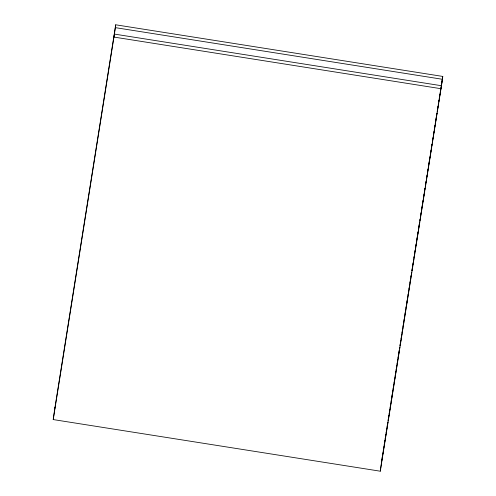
<?xml version="1.0" encoding="UTF-8"?>
<svg xmlns="http://www.w3.org/2000/svg" width="496" height="496" viewBox="0 0 496 496"><rect width="100%" height="100%" fill="white"/><g stroke="black" fill="none" stroke-linecap="round" stroke-linejoin="round"><path stroke-width="0.74" d="M53.227 419.573L114.427 34.094L441.483 85.727L380.283 471.2L53.227 419.573L54.932 407.284M115.717 24.8L114.012 37.082L441.068 88.716L442.773 76.427L115.717 24.8L54.541 410.124M380.283 471.2L381.591 461.757M381.691 461.044L381.988 458.918M382.106 458.149L382.472 455.855M382.714 454.324L382.962 452.792M383.203 451.267L383.445 449.736M383.687 448.204L383.929 446.673M384.177 445.148L384.419 443.616M384.66 442.085L384.902 440.553M385.15 439.028L385.392 437.497M385.634 435.965L385.876 434.434M386.117 432.909L387.822 422.195M388.064 420.664L388.43 418.37M388.672 416.845L388.914 415.313M389.162 413.782L389.403 412.25M389.645 410.719L389.887 409.194M390.129 407.662L390.377 406.131M390.619 404.6L390.86 403.074M391.102 401.543L391.35 400.012M391.592 398.48L392.317 393.892M392.565 392.361L392.807 390.836M393.049 389.304L394.872 377.828M395.114 376.297L395.362 374.765M395.603 373.24L395.845 371.709M396.087 370.177L396.329 368.646M396.577 367.121L396.819 365.589M397.06 364.058L397.302 362.526M397.55 361.001L397.792 359.47M398.034 357.938L399.249 350.288M399.491 348.756L399.733 347.231M399.981 345.7L400.83 340.343M401.072 338.818L401.314 337.286M401.562 335.755L401.803 334.223M402.045 332.692L402.287 331.167M402.529 329.635L402.777 328.104M403.019 326.573L403.75 321.985M403.992 320.453L404.234 318.928M404.476 317.397L404.717 315.865M404.965 314.334L407.272 299.801M407.514 298.27L407.762 296.744M408.003 295.213L408.245 293.682M408.487 292.15L408.729 290.619M408.977 289.094L409.219 287.562M409.46 286.031L409.702 284.499M409.95 282.974L410.676 278.38M410.917 276.855L411.165 275.323M411.407 273.792L411.649 272.261M411.891 270.735L413.23 262.316M413.472 260.791L413.714 259.259M413.962 257.728L414.203 256.196M414.445 254.665L414.687 253.14M414.929 251.608L415.177 250.077M415.419 248.546L415.66 247.02M415.902 245.489L416.15 243.958M416.392 242.426L416.634 240.901M416.876 239.37L418.091 231.719M418.333 230.187L419.672 221.774M419.914 220.243L420.162 218.717M420.403 217.186L420.645 215.655M420.887 214.123L421.129 212.592M421.377 211.067L421.619 209.535M421.86 208.004L422.592 203.416M422.834 201.884L423.076 200.353M423.317 198.828L425.022 188.114M425.264 186.583L425.63 184.289M425.872 182.764L426.114 181.232M426.362 179.701L426.603 178.169M426.845 176.638L427.087 175.113M427.329 173.581L427.577 172.05M427.819 170.519L428.06 168.993M428.302 167.462L428.544 165.931M428.792 164.399L429.517 159.811M429.765 158.28L430.007 156.755M430.249 155.223L432.072 143.747M432.314 142.216L432.562 140.69M432.803 139.159L433.045 137.628M433.287 136.096L433.529 134.565M433.777 133.04L434.019 131.508M434.26 129.977L434.502 128.445M434.744 126.92L434.992 125.389M435.234 123.857L436.933 113.15M437.181 111.619L438.03 106.262M438.272 104.737L438.514 103.205M438.762 101.674L439.003 100.142M439.245 98.617L439.487 97.086M439.729 95.554L439.977 94.023M440.219 92.492L440.46 90.966M440.702 89.435L440.944 87.904M441.192 86.372L442.773 76.427M381.715 460.995L382.441 456.401M382.689 454.869L386.942 428.098M387.184 426.566L387.426 425.041M387.674 423.51L387.915 421.978M388.157 420.447L389.372 412.796M389.614 411.271L393.874 384.493M394.115 382.968L394.357 381.436M394.599 379.905L399.342 350.071M399.584 348.539L399.826 347.014M400.074 345.483L401.289 337.832M401.531 336.3L405.784 309.529M406.026 307.997L406.274 306.466M406.515 304.941L408.214 294.227M408.456 292.696L411.742 272.044M411.984 270.512L412.715 265.924M412.957 264.393L413.199 262.868M413.441 261.336L418.184 231.502M418.426 229.97L419.641 222.32M419.889 220.788L420.131 219.263M420.372 217.732L424.142 194.017M424.384 192.485L424.626 190.96M424.867 189.429L425.115 187.897M425.357 186.366L431.067 150.412M431.315 148.887L431.557 147.355M431.799 145.824L432.041 144.293M432.289 142.761L436.542 115.99M436.784 114.458L437.026 112.933M437.267 111.402L438.489 103.751M438.731 102.219L442.376 79.273L115.326 27.64"/></g></svg>
